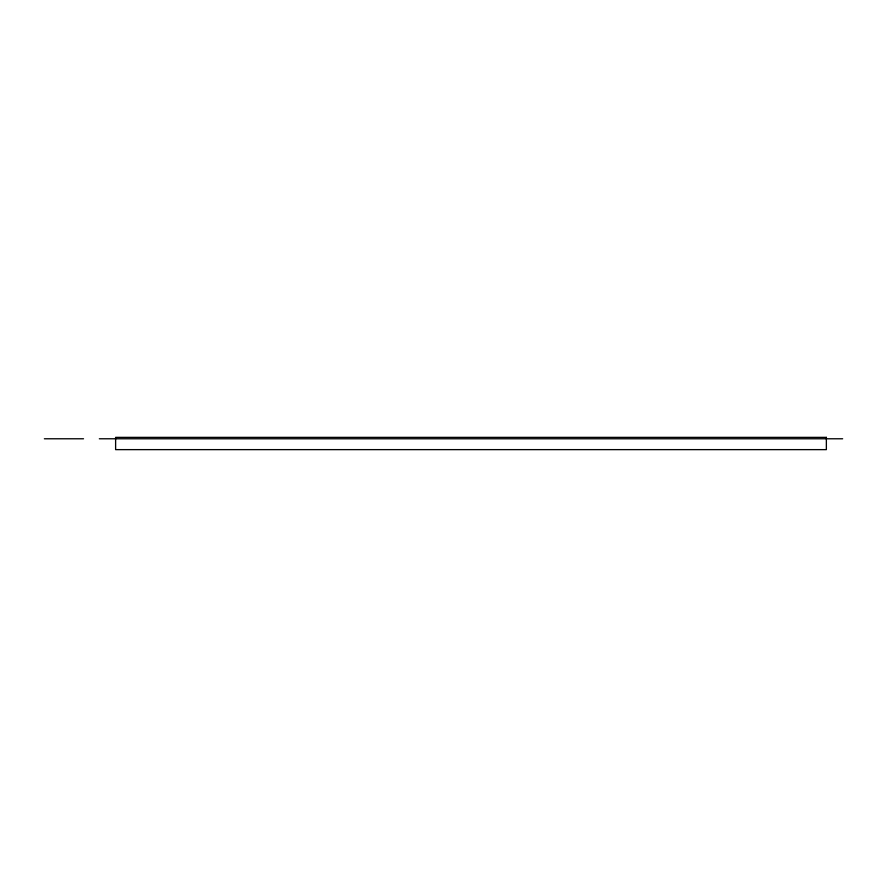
<?xml version="1.0" encoding="UTF-8"?>
<svg xmlns="http://www.w3.org/2000/svg" width="887" height="887" viewBox="0 0 887 887"><rect width="100%" height="100%" fill="white"/><g stroke="black" fill="none" stroke-linecap="round" stroke-linejoin="round"><path stroke-width="1.33" d="M44.361 438.777L83.522 438.777M99.333 438.777L842.65 438.777M826.362 437.369L115.62 437.369L115.62 449.631L826.362 449.631L826.362 437.369"/></g></svg>
